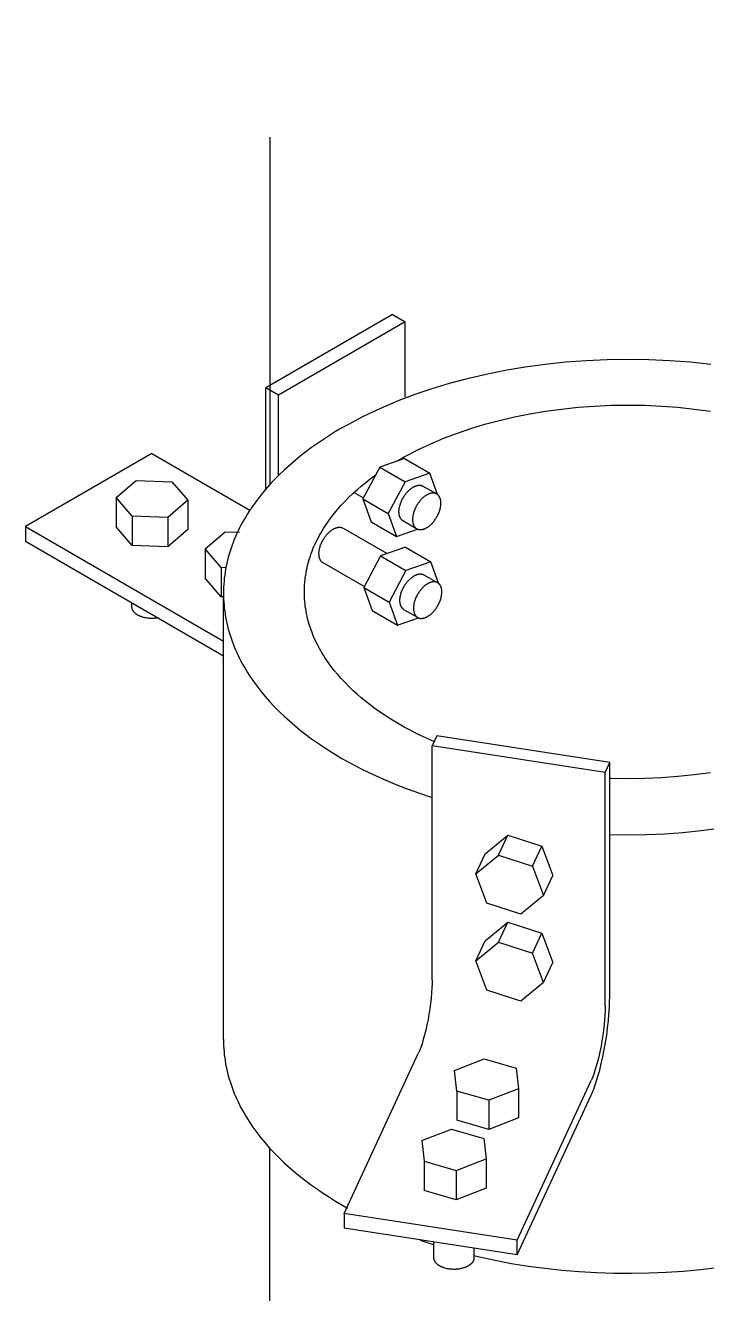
# Model space of a CAD drawing. Header units: millimetres. Extents: x 1.5 to 37.9, y -0.3 to 12.6.
# Drawn here: x 35.5176 to 35.7078, y 4.4595 to 4.8135 of the extents above; entities that cross this region are included whole.
import ezdxf

# ---------------------------------------------------------------- set-up
doc = ezdxf.new("R2010")
doc.units = ezdxf.units.MM
doc.linetypes.add('ACAD_ISO02W100', pattern=[15, 12, -3])
doc.layers.add('0.2', color=6, linetype='Continuous', lineweight=15)
doc.layers.add('0.3', color=4, linetype='Continuous', lineweight=20)

msp = doc.modelspace()

# ---------------------------------------------------------------- linework, layer by layer
at = {"layer": '0.2', "linetype": 'ACAD_ISO02W100', "lineweight": -3, "ltscale": 0.008}
for p, q in [((35.58591, 5.38229), (35.58585, 4.68531)), ((35.58584, 4.50017), (35.58577, 3.74397))]:
    msp.add_line(p, q, dxfattribs=at)
at = {"layer": '0.3', "lineweight": -3}
for points in [[(35.62017, 4.7328), (35.58481, 4.71238)], [(35.62371, 4.73075), (35.58835, 4.71034)], [(35.62017, 4.7328), (35.62371, 4.73075)], [(35.62371, 4.70985), (35.62371, 4.73075)], [(35.70903, 4.71887), (35.70333, 4.71947), (35.69755, 4.7199), (35.69173, 4.72016), (35.68589, 4.72025), (35.68005, 4.72016), (35.67423, 4.7199), (35.66845, 4.71947), (35.66275, 4.71887), (35.65713, 4.7181), (35.65163, 4.71718), (35.64626, 4.7161), (35.64103, 4.71489), (35.63597, 4.71353), (35.63108, 4.71206), (35.62639, 4.71047), (35.62189, 4.70877), (35.61972, 4.70789), (35.6176, 4.70698), (35.61554, 4.70605), (35.61353, 4.70511), (35.61157, 4.70414), (35.60967, 4.70316), (35.60782, 4.70216), (35.60603, 4.70115)], [(35.58481, 4.68414), (35.58481, 4.71238)], [(35.58835, 4.71034), (35.58481, 4.71238)], [(35.58835, 4.68792), (35.58835, 4.71034)], [(35.62199, 4.69227), (35.62342, 4.69308), (35.6249, 4.69387), (35.62642, 4.69466), (35.62799, 4.69543), (35.6296, 4.69619), (35.63125, 4.69693), (35.63294, 4.69766), (35.63468, 4.69836), (35.63828, 4.69972), (35.64203, 4.70099), (35.64594, 4.70217), (35.64999, 4.70325), (35.65417, 4.70423), (35.65847, 4.70509), (35.66287, 4.70583), (35.66736, 4.70644), (35.67193, 4.70692), (35.67655, 4.70727), (35.6812, 4.70748), (35.68588, 4.70755), (35.69055, 4.70748), (35.69521, 4.70727), (35.69983, 4.70692), (35.70439, 4.70644), (35.70888, 4.70583)], [(35.60603, 4.70115), (35.60427, 4.70012), (35.60255, 4.69905), (35.60085, 4.69795), (35.59917, 4.69682), (35.59753, 4.69566), (35.59593, 4.69447), (35.59436, 4.69324), (35.59283, 4.69199), (35.59134, 4.69071), (35.58989, 4.68939), (35.58849, 4.68805), (35.58714, 4.68668), (35.58583, 4.68529), (35.58458, 4.68386), (35.58338, 4.68241), (35.58224, 4.68094), (35.58115, 4.67944), (35.58013, 4.67792), (35.57964, 4.67716), (35.57917, 4.67638), (35.57871, 4.67561), (35.57827, 4.67482), (35.57784, 4.67403), (35.57744, 4.67324), (35.57704, 4.67245), (35.57667, 4.67165), (35.57631, 4.67084), (35.57597, 4.67003), (35.57565, 4.66922), (35.57534, 4.6684), (35.57506, 4.66758), (35.57479, 4.66676), (35.57454, 4.66594), (35.5743, 4.66511), (35.57409, 4.66428), (35.57389, 4.66345), (35.57371, 4.66261), (35.57355, 4.66178), (35.57341, 4.66094), (35.57329, 4.6601), (35.57318, 4.65926), (35.5731, 4.65842), (35.57303, 4.65757), (35.57299, 4.65673), (35.57296, 4.65589), (35.57295, 4.65504)], [(35.55299, 4.69401), (35.51764, 4.6736)], [(35.55299, 4.69401), (35.58033, 4.67823)], [(35.6235, 4.69263), (35.61656, 4.69022)], [(35.62134, 4.69188), (35.62199, 4.69227)], [(35.6235, 4.69263), (35.63057, 4.68855)], [(35.63174, 4.61362), (35.63125, 4.61383), (35.6296, 4.61457), (35.62799, 4.61533), (35.62642, 4.6161), (35.6249, 4.61689), (35.62342, 4.61768), (35.62199, 4.61849), (35.62059, 4.61932), (35.6192, 4.62017), (35.61784, 4.62105), (35.61651, 4.62196), (35.61519, 4.62289), (35.61391, 4.62384), (35.61265, 4.62482), (35.61143, 4.62582), (35.61024, 4.62685), (35.60908, 4.6279), (35.60796, 4.62897), (35.60688, 4.63007), (35.60583, 4.63118), (35.60483, 4.63232), (35.60387, 4.63348), (35.60296, 4.63466), (35.60209, 4.63586), (35.60127, 4.63707), (35.60088, 4.63769), (35.6005, 4.63831), (35.60014, 4.63893), (35.59978, 4.63956), (35.59944, 4.64019), (35.59912, 4.64082), (35.5988, 4.64146), (35.5985, 4.6421), (35.59822, 4.64274), (35.59794, 4.64339), (35.59769, 4.64404), (35.59744, 4.64469), (35.59721, 4.64535), (35.597, 4.646), (35.5968, 4.64666), (35.59661, 4.64733), (35.59644, 4.64799), (35.59628, 4.64866), (35.59614, 4.64932), (35.59601, 4.64999), (35.5959, 4.65066), (35.5958, 4.65133), (35.59571, 4.65201), (35.59565, 4.65268), (35.59559, 4.65335), (35.59556, 4.65403), (35.59553, 4.6547), (35.59553, 4.65538), (35.59553, 4.65606), (35.59556, 4.65673), (35.59559, 4.6574), (35.59565, 4.65808), (35.59571, 4.65875), (35.5958, 4.65943), (35.5959, 4.6601), (35.59601, 4.66077), (35.59614, 4.66144), (35.59628, 4.6621), (35.59644, 4.66277), (35.59661, 4.66343), (35.5968, 4.6641), (35.597, 4.66476), (35.59721, 4.66541), (35.59744, 4.66607), (35.59769, 4.66672), (35.59794, 4.66737), (35.59822, 4.66802), (35.5985, 4.66866), (35.5988, 4.6693), (35.59912, 4.66994), (35.59944, 4.67057), (35.59978, 4.6712), (35.60014, 4.67183), (35.6005, 4.67245), (35.60088, 4.67307), (35.60127, 4.67369), (35.60209, 4.6749), (35.60296, 4.6761), (35.60387, 4.67728), (35.60483, 4.67844), (35.60583, 4.67958), (35.60688, 4.68069), (35.60796, 4.68179), (35.60908, 4.68286), (35.61024, 4.68391), (35.61143, 4.68494), (35.61265, 4.68594), (35.61391, 4.68692), (35.61519, 4.68787), (35.6154, 4.68802)], [(35.61656, 4.69022), (35.6119, 4.68139)], [(35.61656, 4.69022), (35.62363, 4.68614)], [(35.63057, 4.68855), (35.62363, 4.68614)], [(35.63268, 4.68259), (35.63057, 4.68855)], [(35.54301, 4.68172), (35.54856, 4.68652)], [(35.54856, 4.68652), (35.55854, 4.68615)], [(35.55854, 4.68615), (35.56296, 4.68097)], [(35.62363, 4.68614), (35.61897, 4.67731)], [(35.62307, 4.67524), (35.62303, 4.67526), (35.62299, 4.67529), (35.62295, 4.67531), (35.62291, 4.67534), (35.62287, 4.67537), (35.62284, 4.6754), (35.6228, 4.67543), (35.62277, 4.67546), (35.62274, 4.67549), (35.6227, 4.67552), (35.62267, 4.67556), (35.62264, 4.67559), (35.62261, 4.67562), (35.62258, 4.67566), (35.62255, 4.6757), (35.62252, 4.67573), (35.62248, 4.67579), (35.62243, 4.67586), (35.62239, 4.67592), (35.62235, 4.67599), (35.62231, 4.67607), (35.62228, 4.67614), (35.62224, 4.67622), (35.62221, 4.6763), (35.62217, 4.67638), (35.62214, 4.67647), (35.62211, 4.67656), (35.62209, 4.67665), (35.62206, 4.67674), (35.62204, 4.67684), (35.62202, 4.67693), (35.622, 4.67704), (35.62199, 4.67714), (35.62197, 4.67724), (35.62196, 4.67735), (35.62196, 4.67746), (35.62195, 4.67757), (35.62195, 4.67769), (35.62195, 4.67781), (35.62195, 4.67792), (35.62195, 4.67804), (35.62196, 4.67816), (35.62197, 4.67829), (35.62198, 4.67841), (35.622, 4.67854), (35.62202, 4.67866), (35.62204, 4.67879), (35.62206, 4.67892), (35.62208, 4.67905), (35.62211, 4.67918), (35.62218, 4.67944), (35.62225, 4.6797), (35.62233, 4.67996), (35.62242, 4.68023), (35.62252, 4.68048), (35.62263, 4.68074), (35.62275, 4.68099), (35.62287, 4.68124), (35.623, 4.68148), (35.62313, 4.68171), (35.62327, 4.68194), (35.62341, 4.68216), (35.62355, 4.68238), (35.6237, 4.68258), (35.62385, 4.68277), (35.624, 4.68297), (35.62416, 4.68315), (35.62432, 4.68334), (35.6245, 4.68352), (35.62467, 4.68369), (35.62486, 4.68386), (35.62504, 4.68402), (35.62514, 4.6841), (35.62524, 4.68418), (35.62533, 4.68425), (35.62543, 4.68432), (35.62553, 4.68439), (35.62563, 4.68446), (35.62573, 4.68452), (35.62583, 4.68458), (35.62593, 4.68464), (35.62603, 4.6847), (35.62613, 4.68475), (35.62623, 4.6848), (35.62634, 4.68485), (35.62644, 4.68489), (35.62654, 4.68494), (35.62664, 4.68497), (35.62674, 4.68501), (35.62684, 4.68504), (35.62694, 4.68507), (35.62704, 4.68509), (35.62714, 4.68511), (35.62723, 4.68513), (35.62733, 4.68514), (35.62742, 4.68516), (35.62747, 4.68516), (35.62752, 4.68516), (35.62756, 4.68517), (35.62761, 4.68517), (35.62765, 4.68517), (35.6277, 4.68517), (35.62774, 4.68517), (35.62779, 4.68517), (35.62783, 4.68516), (35.62788, 4.68516), (35.62792, 4.68516), (35.62796, 4.68515), (35.628, 4.68514), (35.62805, 4.68514), (35.62809, 4.68513), (35.62813, 4.68512), (35.62817, 4.68511), (35.62821, 4.6851), (35.62825, 4.68509), (35.62829, 4.68508), (35.62833, 4.68507), (35.62837, 4.68506), (35.62841, 4.68504), (35.62844, 4.68503), (35.62848, 4.68501), (35.62852, 4.685), (35.62855, 4.68498), (35.62859, 4.68497), (35.62862, 4.68495), (35.62866, 4.68493), (35.62869, 4.68491), (35.62873, 4.68489)], [(35.62862, 4.68495), (35.63249, 4.68272)], [(35.54743, 4.67654), (35.54301, 4.68172)], [(35.54301, 4.68172), (35.54301, 4.67356)], [(35.56296, 4.68097), (35.55741, 4.67617)], [(35.56296, 4.68097), (35.56296, 4.67281)], [(35.61196, 4.68164), (35.60938, 4.68314)], [(35.6119, 4.68139), (35.61417, 4.67497)], [(35.6119, 4.68139), (35.61897, 4.67731)], [(35.54743, 4.67654), (35.54743, 4.66838)], [(35.55741, 4.67617), (35.54743, 4.67654)], [(35.61897, 4.67731), (35.62124, 4.67089)], [(35.51764, 4.6736), (35.57295, 4.64167)], [(35.51764, 4.6736), (35.51764, 4.66952)], [(35.54743, 4.66838), (35.54301, 4.67356)], [(35.55741, 4.67617), (35.55741, 4.668)], [(35.56296, 4.67281), (35.55741, 4.668)], [(35.60082, 4.66346), (35.60077, 4.66349), (35.60072, 4.66352), (35.60067, 4.66355), (35.60062, 4.66358), (35.60058, 4.66361), (35.60053, 4.66365), (35.60049, 4.66369), (35.60045, 4.66372), (35.60041, 4.66376), (35.60037, 4.6638), (35.60033, 4.66384), (35.60029, 4.66388), (35.60025, 4.66392), (35.60022, 4.66397), (35.60018, 4.66401), (35.60014, 4.66407), (35.60009, 4.66414), (35.60005, 4.6642), (35.60001, 4.66427), (35.59997, 4.66434), (35.59994, 4.66442), (35.5999, 4.6645), (35.59987, 4.66458), (35.59983, 4.66466), (35.5998, 4.66475), (35.59977, 4.66483), (35.59975, 4.66492), (35.59972, 4.66502), (35.5997, 4.66511), (35.59968, 4.66521), (35.59966, 4.66531), (35.59965, 4.66542), (35.59963, 4.66552), (35.59962, 4.66563), (35.59962, 4.66574), (35.59961, 4.66585), (35.59961, 4.66597), (35.59961, 4.66608), (35.59961, 4.6662), (35.59961, 4.66632), (35.59962, 4.66644), (35.59963, 4.66657), (35.59964, 4.66669), (35.59966, 4.66682), (35.59968, 4.66694), (35.5997, 4.66707), (35.59972, 4.6672), (35.59974, 4.66733), (35.59977, 4.66746), (35.59984, 4.66772), (35.59991, 4.66798), (35.59999, 4.66824), (35.60008, 4.6685), (35.60018, 4.66876), (35.60029, 4.66902), (35.60041, 4.66927), (35.60053, 4.66952), (35.60066, 4.66976), (35.60079, 4.66999), (35.60093, 4.67022), (35.60107, 4.67044), (35.60121, 4.67065), (35.60136, 4.67086), (35.60151, 4.67105), (35.60166, 4.67124), (35.60182, 4.67143), (35.60198, 4.67162), (35.60216, 4.6718), (35.60233, 4.67197), (35.60252, 4.67214), (35.6027, 4.6723), (35.6028, 4.67238), (35.6029, 4.67246), (35.60299, 4.67253), (35.60309, 4.6726), (35.60319, 4.67267), (35.60329, 4.67274), (35.60339, 4.6728), (35.60349, 4.67286), (35.60359, 4.67292), (35.60369, 4.67298), (35.60379, 4.67303), (35.60389, 4.67308), (35.604, 4.67313), (35.6041, 4.67317), (35.6042, 4.67321), (35.6043, 4.67325), (35.6044, 4.67329), (35.6045, 4.67332), (35.6046, 4.67335), (35.6047, 4.67337), (35.6048, 4.67339), (35.60489, 4.67341), (35.60499, 4.67342), (35.60508, 4.67343), (35.60513, 4.67344), (35.60518, 4.67344), (35.60522, 4.67344), (35.60527, 4.67345), (35.60531, 4.67345), (35.60536, 4.67345), (35.6054, 4.67345), (35.60545, 4.67344), (35.60549, 4.67344), (35.60554, 4.67344), (35.60558, 4.67343), (35.60562, 4.67343), (35.60566, 4.67342), (35.60571, 4.67342), (35.60575, 4.67341), (35.60579, 4.6734), (35.60583, 4.67339), (35.60587, 4.67338), (35.60591, 4.67337), (35.60595, 4.67336), (35.60599, 4.67335), (35.60603, 4.67334), (35.60607, 4.67332), (35.6061, 4.67331), (35.60614, 4.67329), (35.60618, 4.67328), (35.60621, 4.67326), (35.60623, 4.67325)], [(35.60632, 4.67321), (35.60946, 4.6714)], [(35.61417, 4.67497), (35.62124, 4.67089)], [(35.62124, 4.67089), (35.6271, 4.67292)], [(35.62298, 4.67529), (35.62665, 4.67317)], [(35.62324, 4.67514), (35.62323, 4.67515)], [(35.51764, 4.66952), (35.57295, 4.63758)], [(35.52118, 4.67156), (35.52117, 4.67156)], [(35.56786, 4.66737), (35.57342, 4.67217)], [(35.57342, 4.67217), (35.57738, 4.67202)], [(35.60946, 4.6714), (35.61865, 4.66609)], [(35.55741, 4.668), (35.54743, 4.66838)], [(35.57229, 4.66219), (35.56786, 4.66737)], [(35.56786, 4.66737), (35.56786, 4.6592)], [(35.62376, 4.66786), (35.61682, 4.66545)], [(35.62376, 4.66786), (35.63083, 4.66378)], [(35.57229, 4.66219), (35.57229, 4.65403)], [(35.57379, 4.66213), (35.57229, 4.66219)], [(35.61223, 4.65688), (35.60082, 4.66346)], [(35.61682, 4.66545), (35.61216, 4.65662)], [(35.61682, 4.66545), (35.6239, 4.66137)], [(35.63083, 4.66378), (35.6239, 4.66137)], [(35.63295, 4.65782), (35.63083, 4.66378)], [(35.57229, 4.65403), (35.56786, 4.6592)], [(35.6239, 4.66137), (35.61923, 4.65254)], [(35.62333, 4.65047), (35.62329, 4.65049), (35.62325, 4.65052), (35.62321, 4.65054), (35.62317, 4.65057), (35.62314, 4.6506), (35.6231, 4.65063), (35.62307, 4.65066), (35.62303, 4.65069), (35.623, 4.65072), (35.62297, 4.65075), (35.62293, 4.65079), (35.6229, 4.65082), (35.62287, 4.65086), (35.62284, 4.65089), (35.62281, 4.65093), (35.62279, 4.65096), (35.62274, 4.65102), (35.6227, 4.65109), (35.62265, 4.65115), (35.62261, 4.65122), (35.62257, 4.6513), (35.62254, 4.65137), (35.6225, 4.65145), (35.62247, 4.65153), (35.62243, 4.65161), (35.6224, 4.6517), (35.62238, 4.65179), (35.62235, 4.65188), (35.62233, 4.65197), (35.6223, 4.65207), (35.62228, 4.65216), (35.62227, 4.65227), (35.62225, 4.65237), (35.62224, 4.65247), (35.62223, 4.65258), (35.62222, 4.65269), (35.62221, 4.65281), (35.62221, 4.65292), (35.62221, 4.65304), (35.62221, 4.65315), (35.62222, 4.65327), (35.62222, 4.65339), (35.62223, 4.65352), (35.62224, 4.65364), (35.62226, 4.65377), (35.62228, 4.65389), (35.6223, 4.65402), (35.62232, 4.65415), (35.62235, 4.65428), (35.62237, 4.65441), (35.62244, 4.65467), (35.62251, 4.65493), (35.62259, 4.65519), (35.62269, 4.65546), (35.62279, 4.65571), (35.62289, 4.65597), (35.62301, 4.65622), (35.62313, 4.65647), (35.62326, 4.65671), (35.62339, 4.65694), (35.62353, 4.65717), (35.62367, 4.65739), (35.62381, 4.65761), (35.62396, 4.65781), (35.62411, 4.65801), (35.62426, 4.6582), (35.62442, 4.65838), (35.62459, 4.65857), (35.62476, 4.65875), (35.62494, 4.65892), (35.62512, 4.65909), (35.62531, 4.65925), (35.6254, 4.65933), (35.6255, 4.65941), (35.62559, 4.65948), (35.62569, 4.65955), (35.62579, 4.65962), (35.62589, 4.65969), (35.62599, 4.65975), (35.62609, 4.65982), (35.62619, 4.65987), (35.62629, 4.65993), (35.6264, 4.65998), (35.6265, 4.66003), (35.6266, 4.66008), (35.6267, 4.66013), (35.6268, 4.66017), (35.6269, 4.6602), (35.627, 4.66024), (35.6271, 4.66027), (35.6272, 4.6603), (35.6273, 4.66032), (35.6274, 4.66034), (35.62749, 4.66036), (35.62759, 4.66037), (35.62768, 4.66039), (35.62773, 4.66039), (35.62778, 4.66039), (35.62782, 4.6604), (35.62787, 4.6604), (35.62792, 4.6604), (35.62796, 4.6604), (35.62801, 4.6604), (35.62805, 4.6604), (35.62809, 4.66039), (35.62814, 4.66039), (35.62818, 4.66039), (35.62822, 4.66038), (35.62827, 4.66037), (35.62831, 4.66037), (35.62835, 4.66036), (35.62839, 4.66035), (35.62843, 4.66034), (35.62847, 4.66033), (35.62851, 4.66032), (35.62855, 4.66031), (35.62859, 4.6603), (35.62863, 4.66029), (35.62867, 4.66027), (35.6287, 4.66026), (35.62874, 4.66025), (35.62878, 4.66023), (35.62881, 4.66021), (35.62885, 4.6602), (35.62889, 4.66018), (35.62892, 4.66016), (35.62895, 4.66014), (35.62899, 4.66012)], [(35.62889, 4.66018), (35.63275, 4.65795)], [(35.61216, 4.65662), (35.61443, 4.6502)], [(35.61216, 4.65662), (35.61923, 4.65254)], [(35.55468, 4.64813), (35.55463, 4.64812), (35.55447, 4.6481), (35.55431, 4.64807), (35.55406, 4.64804), (35.55381, 4.64802), (35.55356, 4.648), (35.5533, 4.64799), (35.55303, 4.64798), (35.55276, 4.64798), (35.55249, 4.64799), (35.55221, 4.64801), (35.55194, 4.64804), (35.55166, 4.64807), (35.55139, 4.64811), (35.55112, 4.64817), (35.55085, 4.64823), (35.55058, 4.64829), (35.55033, 4.64837), (35.5502, 4.64841), (35.55007, 4.64845), (35.54995, 4.6485), (35.54983, 4.64854), (35.54971, 4.64859), (35.5496, 4.64864), (35.54948, 4.64869), (35.54937, 4.64874), (35.54926, 4.6488), (35.54916, 4.64885), (35.54905, 4.64891), (35.54895, 4.64897), (35.54886, 4.64903), (35.54876, 4.64909), (35.54867, 4.64915), (35.54858, 4.64922), (35.5485, 4.64928), (35.54842, 4.64935), (35.54834, 4.64941), (35.54826, 4.64948), (35.54819, 4.64955), (35.54812, 4.64961), (35.54805, 4.64968), (35.54799, 4.64975), (35.54793, 4.64982), (35.54788, 4.64989), (35.54783, 4.64996), (35.54778, 4.65003), (35.54773, 4.6501), (35.54769, 4.65017), (35.54765, 4.65024), (35.54761, 4.65031), (35.54758, 4.65038), (35.54755, 4.65045), (35.54753, 4.65049), (35.54751, 4.65054), (35.54749, 4.65059), (35.54748, 4.65063), (35.54746, 4.65068), (35.54745, 4.65073), (35.54744, 4.65078), (35.54743, 4.65082), (35.54742, 4.65087), (35.54741, 4.65092), (35.5474, 4.65097), (35.5474, 4.65102), (35.54739, 4.65107), (35.54739, 4.65112), (35.54739, 4.65117), (35.54738, 4.65235)], [(35.57296, 4.654), (35.57229, 4.65403)], [(35.57295, 4.65504), (35.57296, 4.6542), (35.57299, 4.65335), (35.57303, 4.65251), (35.5731, 4.65167), (35.57318, 4.65083), (35.57329, 4.64999), (35.57341, 4.64915), (35.57355, 4.64831), (35.57371, 4.64747), (35.57389, 4.64664), (35.57409, 4.6458), (35.5743, 4.64497), (35.57454, 4.64415), (35.57479, 4.64332), (35.57506, 4.6425), (35.57534, 4.64168), (35.57565, 4.64087), (35.57597, 4.64005), (35.57631, 4.63924), (35.57667, 4.63844), (35.57704, 4.63764), (35.57744, 4.63684), (35.57784, 4.63605), (35.57827, 4.63526), (35.57871, 4.63448), (35.57917, 4.6337), (35.57964, 4.63293), (35.58013, 4.63216), (35.58115, 4.63064), (35.58224, 4.62914), (35.58338, 4.62767), (35.58458, 4.62622), (35.58583, 4.6248), (35.58714, 4.6234), (35.58849, 4.62203), (35.58989, 4.62069), (35.59134, 4.61938), (35.59283, 4.61809), (35.59436, 4.61684), (35.59593, 4.61562), (35.59753, 4.61442), (35.59917, 4.61326), (35.60085, 4.61213), (35.60255, 4.61104), (35.60427, 4.60997), (35.60603, 4.60893), (35.60875, 4.60742), (35.61159, 4.60593), (35.61456, 4.60449), (35.61765, 4.60308), (35.62086, 4.60173), (35.62419, 4.60043), (35.62764, 4.59918), (35.63119, 4.59799)], [(35.57295, 4.53042), (35.57295, 4.654)], [(35.61923, 4.65254), (35.6215, 4.64612)], [(35.61443, 4.6502), (35.6215, 4.64612)], [(35.6215, 4.64612), (35.62736, 4.64815)], [(35.62324, 4.65052), (35.62692, 4.6484)], [(35.6235, 4.65037), (35.62349, 4.65038)], [(35.63249, 4.61524), (35.63119, 4.61245)], [(35.68078, 4.60776), (35.63249, 4.61524)], [(35.63119, 4.54713), (35.63119, 4.61245)], [(35.67949, 4.60498), (35.63119, 4.61245)], [(35.67949, 4.60498), (35.68078, 4.60776)], [(35.68078, 4.54244), (35.68078, 4.60776)], [(35.67949, 4.53966), (35.67949, 4.60498)], [(35.70888, 4.60493), (35.70439, 4.60432), (35.69983, 4.60384), (35.69521, 4.60349), (35.69055, 4.60328), (35.68588, 4.60321), (35.6812, 4.60328), (35.68078, 4.6033)], [(35.71125, 4.58938), (35.70628, 4.5887), (35.70124, 4.58817), (35.69615, 4.58778), (35.69102, 4.58755), (35.68588, 4.58748), (35.68078, 4.58755)], [(35.64597, 4.58232), (35.65234, 4.58747)], [(35.64976, 4.58189), (35.65234, 4.58747)], [(35.65234, 4.58747), (35.66182, 4.5844)], [(35.65923, 4.57883), (35.66182, 4.5844)], [(35.66182, 4.5844), (35.66492, 4.57619)], [(35.64338, 4.57674), (35.64597, 4.58232)], [(35.64338, 4.57674), (35.64976, 4.58189)], [(35.64976, 4.58189), (35.65923, 4.57883)], [(35.65923, 4.57883), (35.66233, 4.57062)], [(35.64649, 4.56853), (35.64338, 4.57674)], [(35.66233, 4.57062), (35.66492, 4.57619)], [(35.66233, 4.57062), (35.65596, 4.56546)], [(35.65596, 4.56546), (35.64649, 4.56853)], [(35.64597, 4.55803), (35.65234, 4.56318)], [(35.64976, 4.5576), (35.65234, 4.56318)], [(35.65234, 4.56318), (35.66182, 4.56012)], [(35.65923, 4.55454), (35.66182, 4.56012)], [(35.66182, 4.56012), (35.66492, 4.55191)], [(35.64338, 4.55245), (35.64597, 4.55803)], [(35.64338, 4.55245), (35.64976, 4.5576)], [(35.64976, 4.5576), (35.65923, 4.55454)], [(35.64649, 4.54424), (35.64338, 4.55245)], [(35.66233, 4.54633), (35.65923, 4.55454)], [(35.66233, 4.54633), (35.66492, 4.55191)], [(35.63119, 4.54713), (35.63118, 4.54599), (35.63113, 4.54476), (35.63104, 4.54344), (35.63092, 4.54203), (35.63076, 4.54057), (35.63056, 4.53906), (35.63032, 4.53754), (35.63005, 4.53602), (35.62976, 4.53453), (35.62943, 4.53309), (35.62909, 4.53173), (35.62874, 4.53046), (35.62838, 4.52929), (35.62802, 4.52824), (35.62784, 4.52776), (35.62766, 4.52732), (35.62748, 4.5269), (35.62731, 4.52652)], [(35.66233, 4.54633), (35.65596, 4.54118)], [(35.65596, 4.54118), (35.64649, 4.54424)], [(35.6756, 4.51496), (35.67584, 4.51548), (35.67607, 4.51603), (35.67631, 4.51663), (35.67655, 4.51726), (35.67703, 4.51866), (35.67751, 4.52021), (35.67798, 4.52191), (35.67844, 4.52373), (35.67887, 4.52564), (35.67927, 4.52763), (35.67962, 4.52966), (35.67994, 4.53169), (35.6802, 4.5337), (35.68042, 4.53565), (35.68058, 4.53752), (35.6807, 4.53929), (35.68076, 4.54093), (35.68078, 4.54244)], [(35.67949, 4.53966), (35.67947, 4.53852), (35.67942, 4.53729), (35.67934, 4.53596), (35.67921, 4.53456), (35.67905, 4.5331), (35.67885, 4.53159), (35.67862, 4.53007), (35.67835, 4.52855), (35.67805, 4.52706), (35.67773, 4.52562), (35.67739, 4.52425), (35.67703, 4.52298), (35.67667, 4.52182), (35.67631, 4.52077), (35.67613, 4.52029), (35.67595, 4.51985), (35.67578, 4.51943), (35.6756, 4.51904)], [(35.57295, 4.53042), (35.57296, 4.52957), (35.57299, 4.52873), (35.57303, 4.52789), (35.5731, 4.52704), (35.57318, 4.5262), (35.57329, 4.52536), (35.57341, 4.52452), (35.57355, 4.52368), (35.57371, 4.52285), (35.57389, 4.52201), (35.57409, 4.52118), (35.5743, 4.52035), (35.57454, 4.51952), (35.57479, 4.5187), (35.57506, 4.51788), (35.57534, 4.51706), (35.57565, 4.51624), (35.57597, 4.51543), (35.57631, 4.51462), (35.57667, 4.51382), (35.57704, 4.51302), (35.57744, 4.51222), (35.57784, 4.51143), (35.57827, 4.51064), (35.57871, 4.50986), (35.57917, 4.50908), (35.57964, 4.5083), (35.58013, 4.50754), (35.58115, 4.50602), (35.58224, 4.50452), (35.58338, 4.50305), (35.58458, 4.5016), (35.58583, 4.50017), (35.58714, 4.49878), (35.58849, 4.49741), (35.58989, 4.49607), (35.59134, 4.49475), (35.59283, 4.49347), (35.59436, 4.49222), (35.59593, 4.49099), (35.59753, 4.4898), (35.59917, 4.48864), (35.60085, 4.48751), (35.60255, 4.48641), (35.60427, 4.48535), (35.60603, 4.48431), (35.60762, 4.48341)], [(35.6066, 4.4819), (35.62731, 4.52652)], [(35.63743, 4.52183), (35.64574, 4.52504)], [(35.64574, 4.52504), (35.65471, 4.52248)], [(35.63808, 4.51607), (35.63743, 4.52183)], [(35.65471, 4.52248), (35.65536, 4.51672)], [(35.6549, 4.47443), (35.6756, 4.51904)], [(35.64704, 4.51352), (35.63808, 4.51607)], [(35.63808, 4.51607), (35.63808, 4.50791)], [(35.65536, 4.51672), (35.64704, 4.51352)], [(35.64704, 4.51352), (35.64704, 4.50535)], [(35.6549, 4.47035), (35.6756, 4.51496)], [(35.65536, 4.51672), (35.65536, 4.50856)], [(35.64704, 4.50535), (35.63808, 4.50791)], [(35.65536, 4.50856), (35.64704, 4.50535)], [(35.62832, 4.50222), (35.63664, 4.50542)], [(35.63664, 4.50542), (35.64561, 4.50287)], [(35.62832, 4.50222), (35.62897, 4.49646), (35.63794, 4.4939), (35.64626, 4.49711)], [(35.64561, 4.50287), (35.64626, 4.49711)], [(35.62897, 4.49646), (35.62897, 4.48829)], [(35.64626, 4.49711), (35.64626, 4.48894)], [(35.63794, 4.4939), (35.63794, 4.48573)], [(35.64626, 4.48894), (35.63794, 4.48573)], [(35.63794, 4.48573), (35.62897, 4.48829)], [(35.6549, 4.47443), (35.6066, 4.4819)], [(35.6066, 4.4819), (35.6066, 4.47782)], [(35.6549, 4.47035), (35.6066, 4.47782)], [(35.62784, 4.47448), (35.6318, 4.47318)], [(35.63171, 4.46929), (35.63169, 4.47394)], [(35.64289, 4.47221), (35.64288, 4.4694)], [(35.6549, 4.47035), (35.6549, 4.47443)], [(35.64288, 4.4694), (35.64288, 4.46934), (35.64287, 4.46928), (35.64286, 4.46921), (35.64285, 4.46915), (35.64284, 4.46909), (35.64282, 4.46903), (35.6428, 4.46896), (35.64278, 4.4689), (35.64276, 4.46884), (35.64273, 4.46877), (35.64271, 4.46871), (35.64268, 4.46865), (35.64264, 4.46859), (35.64261, 4.46853), (35.64258, 4.46846), (35.64254, 4.4684), (35.6425, 4.46834), (35.64245, 4.46828), (35.64241, 4.46822), (35.64236, 4.46816), (35.64231, 4.4681), (35.64226, 4.46804), (35.64221, 4.46799), (35.64215, 4.46793), (35.6421, 4.46787), (35.64204, 4.46782), (35.64198, 4.46776), (35.64191, 4.46771), (35.64185, 4.46765), (35.64178, 4.4676), (35.64171, 4.46755), (35.64164, 4.4675), (35.64157, 4.46745), (35.6415, 4.4674), (35.64142, 4.46735), (35.64135, 4.4673), (35.64119, 4.46721), (35.64103, 4.46712), (35.64086, 4.46704), (35.64069, 4.46696), (35.64052, 4.46689), (35.64034, 4.46682), (35.64016, 4.46675), (35.63998, 4.46669), (35.63979, 4.46664), (35.63961, 4.46659), (35.63942, 4.46654), (35.63924, 4.4665), (35.63905, 4.46646), (35.63886, 4.46643), (35.63862, 4.46639), (35.63837, 4.46636), (35.63812, 4.46633), (35.63786, 4.46631), (35.63759, 4.4663), (35.63732, 4.4663), (35.63705, 4.4663), (35.63678, 4.46631), (35.6365, 4.46633), (35.63622, 4.46636), (35.63594, 4.46639), (35.63567, 4.46644), (35.63539, 4.46649), (35.63513, 4.46655), (35.63486, 4.46662), (35.6346, 4.46669), (35.63448, 4.46673), (35.63435, 4.46678), (35.63423, 4.46682), (35.63411, 4.46687), (35.63399, 4.46692), (35.63388, 4.46697), (35.63377, 4.46702), (35.63366, 4.46707), (35.63355, 4.46713), (35.63344, 4.46718), (35.63334, 4.46724), (35.63324, 4.4673), (35.63315, 4.46736), (35.63305, 4.46742), (35.63296, 4.46748), (35.63288, 4.46754), (35.63279, 4.46761), (35.63271, 4.46767), (35.63263, 4.46774), (35.63256, 4.4678), (35.63249, 4.46787), (35.63242, 4.46794), (35.63236, 4.468), (35.6323, 4.46807), (35.63224, 4.46814), (35.63218, 4.46821), (35.63213, 4.46828), (35.63208, 4.46834), (35.63204, 4.46841), (35.63199, 4.46848), (35.63196, 4.46855), (35.63192, 4.46862), (35.6319, 4.46866), (35.63188, 4.4687), (35.63186, 4.46875), (35.63184, 4.46879), (35.63182, 4.46883), (35.63181, 4.46888), (35.63179, 4.46892), (35.63178, 4.46897), (35.63177, 4.46901), (35.63175, 4.46906), (35.63174, 4.4691), (35.63173, 4.46915), (35.63172, 4.4692), (35.63172, 4.46924), (35.63171, 4.46929), (35.6317, 4.46934)], [(35.64288, 4.47014), (35.64441, 4.46977), (35.64884, 4.46882), (35.65336, 4.46797), (35.65798, 4.46723), (35.66266, 4.46661), (35.66742, 4.46609), (35.67222, 4.46569), (35.67706, 4.46541), (35.68192, 4.46525), (35.6868, 4.46521), (35.69167, 4.4653), (35.69653, 4.4655), (35.70135, 4.46583), (35.70614, 4.46627), (35.71087, 4.46683)]]:
    msp.add_lwpolyline(points, dxfattribs=at)
for points in [[(35.63307, 4.6822), (35.63302, 4.68226), (35.633, 4.68229), (35.63297, 4.68232), (35.63295, 4.68235), (35.63292, 4.68237), (35.6329, 4.6824), (35.63287, 4.68243), (35.63284, 4.68245), (35.63281, 4.68248), (35.63279, 4.68251), (35.63276, 4.68253), (35.63273, 4.68255), (35.6327, 4.68258), (35.63267, 4.6826), (35.63264, 4.68262), (35.63261, 4.68265), (35.63257, 4.68267), (35.63254, 4.68269), (35.63251, 4.68271), (35.63248, 4.68273), (35.63244, 4.68275), (35.63241, 4.68276), (35.63237, 4.68278), (35.63234, 4.6828), (35.6323, 4.68281), (35.63226, 4.68283), (35.63223, 4.68285), (35.63219, 4.68286), (35.63215, 4.68287), (35.63211, 4.68289), (35.63207, 4.6829), (35.63203, 4.68291), (35.63199, 4.68292), (35.63195, 4.68293), (35.63191, 4.68294), (35.63187, 4.68295), (35.63183, 4.68295), (35.63179, 4.68296), (35.63175, 4.68297), (35.6317, 4.68297), (35.63166, 4.68297), (35.63162, 4.68298), (35.63157, 4.68298), (35.63153, 4.68298), (35.63148, 4.68298), (35.63144, 4.68298), (35.63139, 4.68298), (35.63135, 4.68298), (35.6313, 4.68298), (35.63125, 4.68297), (35.63121, 4.68297), (35.63111, 4.68296), (35.63102, 4.68295), (35.63092, 4.68293), (35.63082, 4.68291), (35.63072, 4.68288), (35.63062, 4.68285), (35.63052, 4.68282), (35.63042, 4.68279), (35.63032, 4.68275), (35.63022, 4.68271), (35.63012, 4.68267), (35.63002, 4.68262), (35.62992, 4.68257), (35.62982, 4.68252), (35.62971, 4.68246), (35.62961, 4.6824), (35.62951, 4.68234), (35.62941, 4.68227), (35.62931, 4.68221), (35.62921, 4.68214), (35.62912, 4.68207), (35.62902, 4.68199), (35.62892, 4.68192), (35.62883, 4.68184), (35.62864, 4.68168), (35.62846, 4.68151), (35.62828, 4.68133), (35.62811, 4.68115), (35.62794, 4.68097), (35.62778, 4.68078), (35.62763, 4.68059), (35.62748, 4.68039), (35.62734, 4.68019), (35.62719, 4.67998), (35.62705, 4.67976), (35.62691, 4.67953), (35.62678, 4.67929), (35.62665, 4.67905), (35.62653, 4.67881), (35.62642, 4.67856), (35.62631, 4.6783), (35.62621, 4.67804), (35.62612, 4.67778), (35.62603, 4.67752), (35.62596, 4.67726), (35.6259, 4.67699), (35.62587, 4.67686), (35.62584, 4.67673), (35.62582, 4.67661), (35.6258, 4.67648), (35.62578, 4.67635), (35.62577, 4.67623), (35.62575, 4.6761), (35.62574, 4.67598), (35.62574, 4.67586), (35.62573, 4.67574), (35.62573, 4.67562), (35.62573, 4.6755), (35.62573, 4.67539), (35.62574, 4.67528), (35.62575, 4.67517), (35.62576, 4.67506), (35.62577, 4.67495), (35.62579, 4.67485), (35.6258, 4.67475), (35.62582, 4.67465), (35.62585, 4.67455), (35.62587, 4.67446), (35.6259, 4.67437), (35.62593, 4.67428), (35.62596, 4.6742), (35.62599, 4.67411), (35.62602, 4.67403), (35.62606, 4.67396), (35.6261, 4.67388), (35.62614, 4.67381), (35.62618, 4.67374), (35.62622, 4.67367), (35.62626, 4.67361), (35.62631, 4.67355), (35.62635, 4.67349), (35.62638, 4.67346), (35.6264, 4.67343), (35.62643, 4.6734), (35.62645, 4.67337), (35.62648, 4.67335), (35.62651, 4.67332), (35.62653, 4.67329), (35.62656, 4.67327), (35.62659, 4.67324), (35.62662, 4.67322), (35.62665, 4.67319), (35.62668, 4.67317), (35.62671, 4.67315), (35.62674, 4.67313), (35.62677, 4.6731), (35.6268, 4.67308), (35.62683, 4.67306), (35.62687, 4.67304), (35.6269, 4.67302), (35.62693, 4.673), (35.62697, 4.67298), (35.627, 4.67297), (35.62704, 4.67295), (35.62708, 4.67293), (35.62711, 4.67292), (35.62715, 4.6729), (35.62719, 4.67289), (35.62722, 4.67288), (35.62726, 4.67286), (35.6273, 4.67285), (35.62734, 4.67284), (35.62738, 4.67283), (35.62742, 4.67282), (35.62746, 4.67281), (35.6275, 4.6728), (35.62754, 4.6728), (35.62759, 4.67279), (35.62763, 4.67278), (35.62767, 4.67278), (35.62772, 4.67277), (35.62776, 4.67277), (35.6278, 4.67277), (35.62785, 4.67277), (35.62789, 4.67277), (35.62794, 4.67277), (35.62798, 4.67277), (35.62803, 4.67277), (35.62808, 4.67277), (35.62812, 4.67277), (35.62817, 4.67278), (35.62826, 4.67279), (35.62836, 4.6728), (35.62846, 4.67282), (35.62855, 4.67284), (35.62865, 4.67287), (35.62875, 4.67289), (35.62885, 4.67293), (35.62895, 4.67296), (35.62905, 4.673), (35.62915, 4.67304), (35.62926, 4.67308), (35.62936, 4.67313), (35.62946, 4.67318), (35.62956, 4.67323), (35.62966, 4.67329), (35.62976, 4.67335), (35.62986, 4.67341), (35.62996, 4.67347), (35.63006, 4.67354), (35.63016, 4.67361), (35.63026, 4.67368), (35.63036, 4.67376), (35.63045, 4.67383), (35.63055, 4.67391), (35.63074, 4.67407), (35.63092, 4.67424), (35.6311, 4.67442), (35.63127, 4.6746), (35.63143, 4.67478), (35.63159, 4.67497), (35.63174, 4.67516), (35.63189, 4.67535), (35.63204, 4.67556), (35.63218, 4.67577), (35.63233, 4.67599), (35.63246, 4.67622), (35.6326, 4.67645), (35.63272, 4.67669), (35.63284, 4.67694), (35.63296, 4.67719), (35.63307, 4.67745), (35.63317, 4.67771), (35.63326, 4.67797), (35.63334, 4.67823), (35.63342, 4.67849), (35.63348, 4.67875), (35.63351, 4.67888), (35.63353, 4.67901), (35.63356, 4.67914), (35.63358, 4.67927), (35.63359, 4.6794), (35.63361, 4.67952), (35.63362, 4.67965), (35.63363, 4.67977), (35.63364, 4.67989), (35.63364, 4.68001), (35.63364, 4.68013), (35.63364, 4.68024), (35.63364, 4.68036), (35.63364, 4.68047), (35.63363, 4.68058), (35.63362, 4.68069), (35.6336, 4.68079), (35.63359, 4.6809), (35.63357, 4.681), (35.63355, 4.6811), (35.63353, 4.68119), (35.6335, 4.68129), (35.63348, 4.68138), (35.63345, 4.68147), (35.63342, 4.68155), (35.63339, 4.68164), (35.63335, 4.68172), (35.63332, 4.68179), (35.63328, 4.68187), (35.63324, 4.68194), (35.6332, 4.68201), (35.63316, 4.68208), (35.63311, 4.68214)], [(35.63333, 4.65743), (35.63328, 4.65749), (35.63326, 4.65752), (35.63324, 4.65755), (35.63321, 4.65758), (35.63318, 4.6576), (35.63316, 4.65763), (35.63313, 4.65766), (35.6331, 4.65768), (35.63308, 4.65771), (35.63305, 4.65774), (35.63302, 4.65776), (35.63299, 4.65778), (35.63296, 4.65781), (35.63293, 4.65783), (35.6329, 4.65785), (35.63287, 4.65788), (35.63284, 4.6579), (35.6328, 4.65792), (35.63277, 4.65794), (35.63274, 4.65796), (35.6327, 4.65798), (35.63267, 4.65799), (35.63263, 4.65801), (35.6326, 4.65803), (35.63256, 4.65805), (35.63253, 4.65806), (35.63249, 4.65808), (35.63245, 4.65809), (35.63241, 4.6581), (35.63237, 4.65812), (35.63234, 4.65813), (35.6323, 4.65814), (35.63226, 4.65815), (35.63222, 4.65816), (35.63218, 4.65817), (35.63213, 4.65818), (35.63209, 4.65818), (35.63205, 4.65819), (35.63201, 4.6582), (35.63196, 4.6582), (35.63192, 4.65821), (35.63188, 4.65821), (35.63183, 4.65821), (35.63179, 4.65821), (35.63174, 4.65821), (35.6317, 4.65821), (35.63165, 4.65821), (35.63161, 4.65821), (35.63156, 4.65821), (35.63151, 4.65821), (35.63147, 4.6582), (35.63137, 4.65819), (35.63128, 4.65818), (35.63118, 4.65816), (35.63108, 4.65814), (35.63098, 4.65811), (35.63089, 4.65809), (35.63079, 4.65805), (35.63069, 4.65802), (35.63058, 4.65798), (35.63048, 4.65794), (35.63038, 4.6579), (35.63028, 4.65785), (35.63018, 4.6578), (35.63008, 4.65775), (35.62998, 4.65769), (35.62988, 4.65763), (35.62978, 4.65757), (35.62968, 4.6575), (35.62958, 4.65744), (35.62948, 4.65737), (35.62938, 4.6573), (35.62928, 4.65722), (35.62918, 4.65715), (35.62909, 4.65707), (35.6289, 4.65691), (35.62872, 4.65674), (35.62854, 4.65656), (35.62837, 4.65638), (35.6282, 4.6562), (35.62805, 4.65601), (35.62789, 4.65582), (35.62774, 4.65563), (35.6276, 4.65542), (35.62745, 4.65521), (35.62731, 4.65499), (35.62717, 4.65476), (35.62704, 4.65453), (35.62691, 4.65428), (35.62679, 4.65404), (35.62668, 4.65379), (35.62657, 4.65353), (35.62647, 4.65327), (35.62638, 4.65301), (35.6263, 4.65275), (35.62622, 4.65249), (35.62616, 4.65222), (35.62613, 4.65209), (35.6261, 4.65197), (35.62608, 4.65184), (35.62606, 4.65171), (35.62604, 4.65158), (35.62603, 4.65146), (35.62602, 4.65133), (35.62601, 4.65121), (35.626, 4.65109), (35.62599, 4.65097), (35.62599, 4.65085), (35.62599, 4.65073), (35.626, 4.65062), (35.626, 4.65051), (35.62601, 4.6504), (35.62602, 4.65029), (35.62603, 4.65018), (35.62605, 4.65008), (35.62607, 4.64998), (35.62609, 4.64988), (35.62611, 4.64979), (35.62613, 4.64969), (35.62616, 4.6496), (35.62619, 4.64951), (35.62622, 4.64943), (35.62625, 4.64934), (35.62629, 4.64926), (35.62632, 4.64919), (35.62636, 4.64911), (35.6264, 4.64904), (35.62644, 4.64897), (35.62648, 4.6489), (35.62652, 4.64884), (35.62657, 4.64878), (35.62662, 4.64872), (35.62664, 4.64869), (35.62666, 4.64866), (35.62669, 4.64863), (35.62671, 4.6486), (35.62674, 4.64858), (35.62677, 4.64855), (35.62679, 4.64852), (35.62682, 4.6485), (35.62685, 4.64847), (35.62688, 4.64845), (35.62691, 4.64842), (35.62694, 4.6484), (35.62697, 4.64838), (35.627, 4.64836), (35.62703, 4.64833), (35.62706, 4.64831), (35.6271, 4.64829), (35.62713, 4.64827), (35.62716, 4.64825), (35.6272, 4.64823), (35.62723, 4.64821), (35.62727, 4.6482), (35.6273, 4.64818), (35.62734, 4.64816), (35.62737, 4.64815), (35.62741, 4.64813), (35.62745, 4.64812), (35.62749, 4.64811), (35.62752, 4.64809), (35.62756, 4.64808), (35.6276, 4.64807), (35.62764, 4.64806), (35.62768, 4.64805), (35.62772, 4.64804), (35.62777, 4.64803), (35.62781, 4.64803), (35.62785, 4.64802), (35.62789, 4.64801), (35.62793, 4.64801), (35.62798, 4.648), (35.62802, 4.648), (35.62807, 4.648), (35.62811, 4.648), (35.62815, 4.648), (35.6282, 4.648), (35.62825, 4.648), (35.62829, 4.648), (35.62834, 4.648), (35.62838, 4.648), (35.62843, 4.64801), (35.62853, 4.64802), (35.62862, 4.64803), (35.62872, 4.64805), (35.62882, 4.64807), (35.62891, 4.6481), (35.62901, 4.64812), (35.62911, 4.64816), (35.62921, 4.64819), (35.62931, 4.64823), (35.62942, 4.64827), (35.62952, 4.64831), (35.62962, 4.64836), (35.62972, 4.64841), (35.62982, 4.64846), (35.62992, 4.64852), (35.63002, 4.64858), (35.63012, 4.64864), (35.63022, 4.6487), (35.63032, 4.64877), (35.63042, 4.64884), (35.63052, 4.64891), (35.63062, 4.64899), (35.63071, 4.64906), (35.63081, 4.64914), (35.631, 4.6493), (35.63118, 4.64947), (35.63136, 4.64965), (35.63153, 4.64983), (35.63169, 4.65001), (35.63185, 4.6502), (35.63201, 4.65039), (35.63216, 4.65058), (35.6323, 4.65079), (35.63245, 4.651), (35.63259, 4.65122), (35.63272, 4.65145), (35.63286, 4.65168), (35.63299, 4.65193), (35.63311, 4.65217), (35.63322, 4.65242), (35.63333, 4.65268), (35.63343, 4.65294), (35.63352, 4.6532), (35.6336, 4.65346), (35.63368, 4.65372), (35.63374, 4.65398), (35.63377, 4.65411), (35.63379, 4.65424), (35.63382, 4.65437), (35.63384, 4.6545), (35.63386, 4.65463), (35.63387, 4.65475), (35.63388, 4.65488), (35.63389, 4.655), (35.6339, 4.65512), (35.6339, 4.65524), (35.63391, 4.65536), (35.63391, 4.65547), (35.6339, 4.65559), (35.6339, 4.6557), (35.63389, 4.65581), (35.63388, 4.65592), (35.63387, 4.65603), (35.63385, 4.65613), (35.63383, 4.65623), (35.63381, 4.65633), (35.63379, 4.65642), (35.63377, 4.65652), (35.63374, 4.65661), (35.63371, 4.6567), (35.63368, 4.65678), (35.63365, 4.65687), (35.63361, 4.65695), (35.63358, 4.65702), (35.63354, 4.6571), (35.6335, 4.65717), (35.63346, 4.65724), (35.63342, 4.65731), (35.63338, 4.65737)]]:
    msp.add_lwpolyline(points, close=True, dxfattribs=at)
msp.add_polyline3d([(35.64338, 4.55245, 0), (35.64338, 4.55245, 0)], close=True, dxfattribs=at)

doc.saveas('drawing.dxf')
